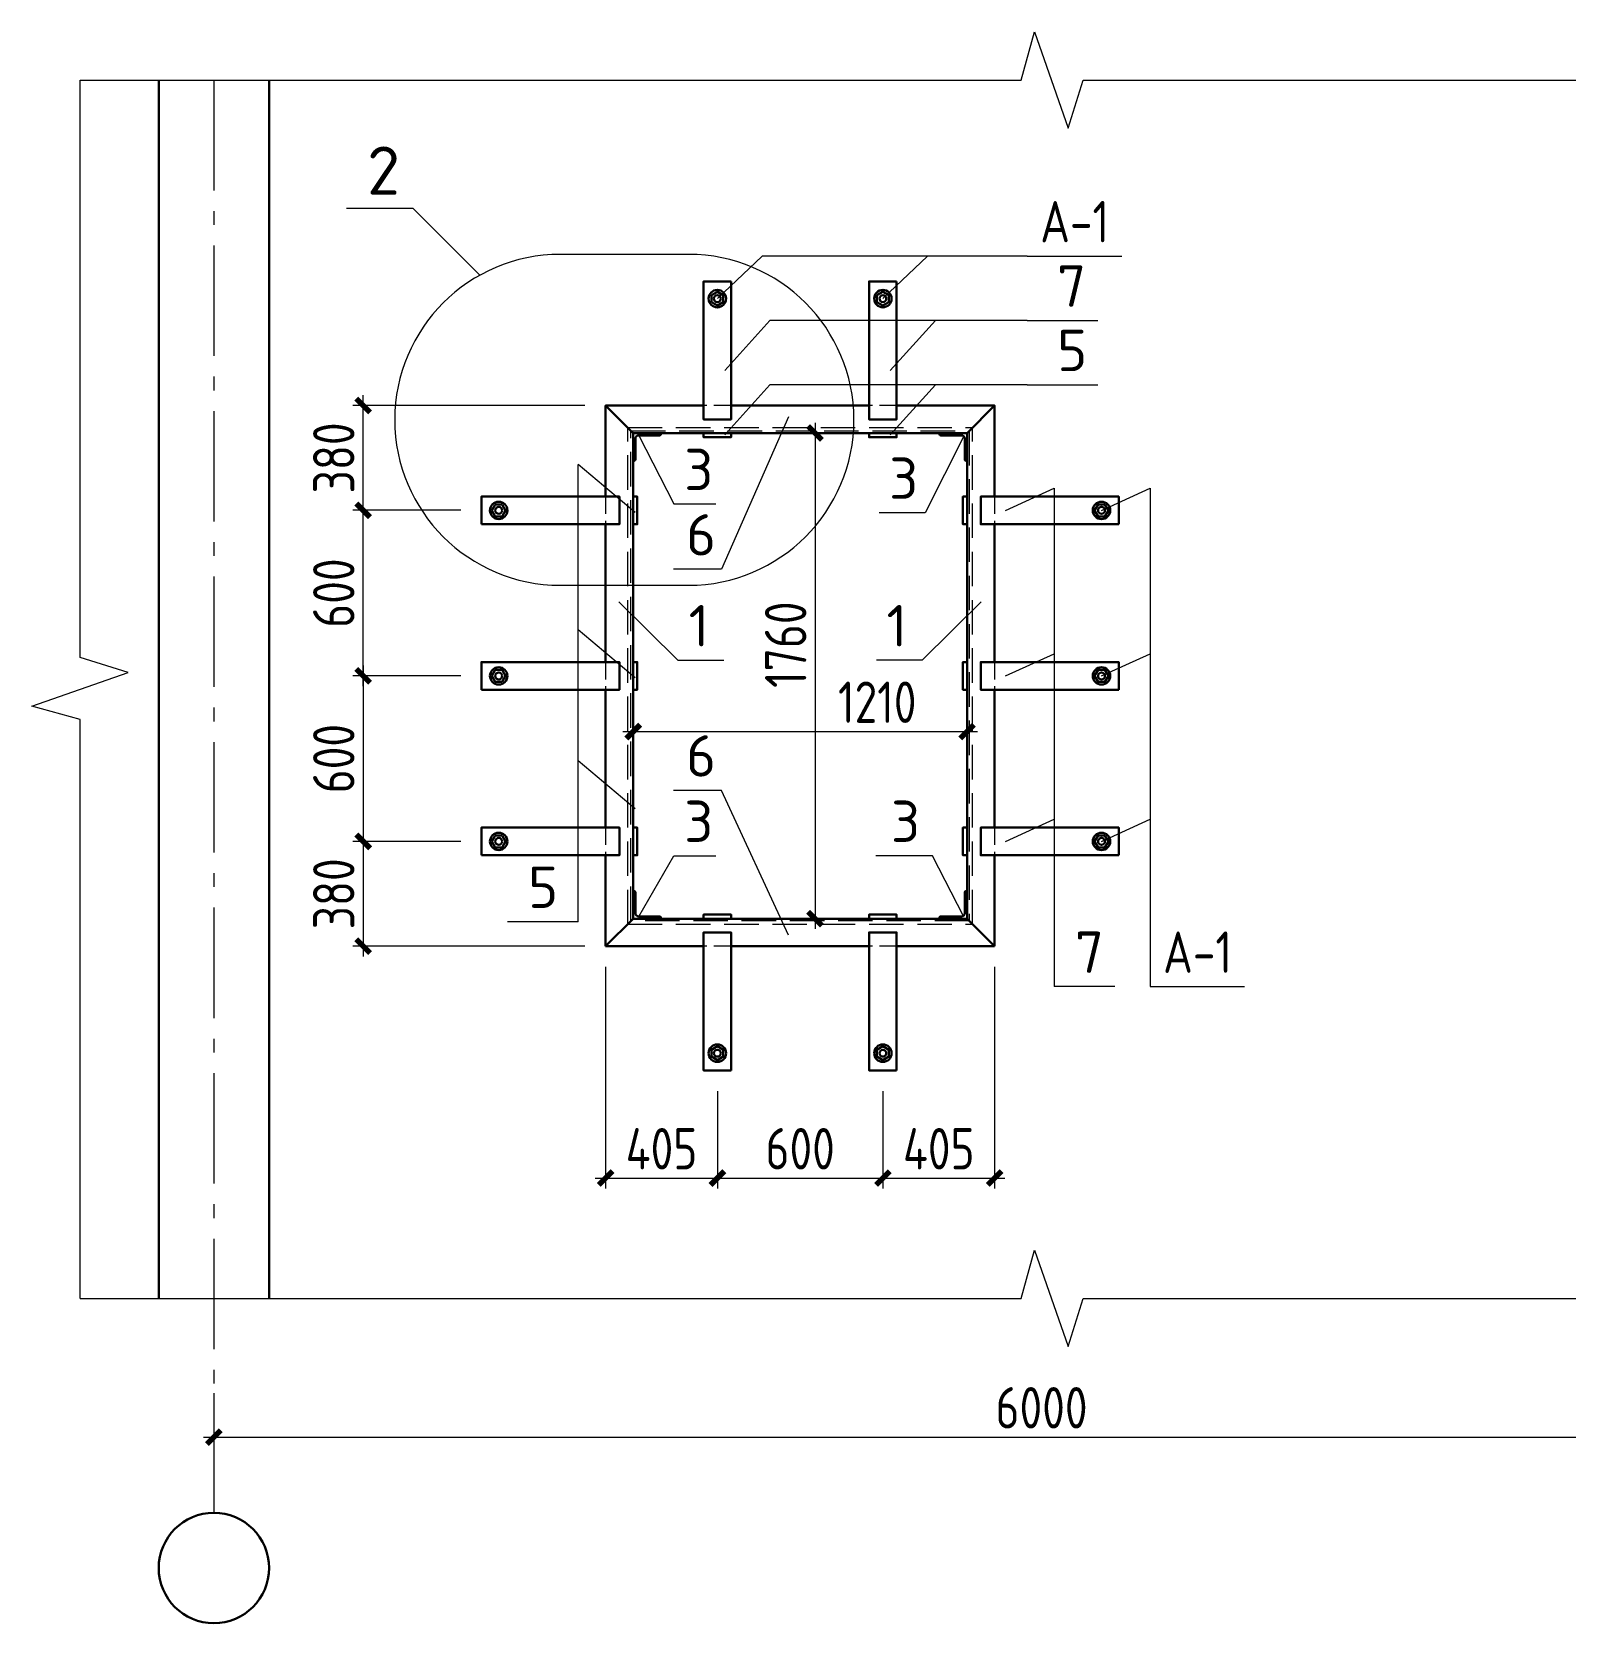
# Model space of a CAD drawing. Extents: x -965262 to 1142518, y -357520 to 71675.
# Drawn here: x 1124544 to 1135660, y -231480 to -219943 of the extents above; entities that cross this region are included whole.
import ezdxf

# ---------------------------------------------------------------- set-up
doc = ezdxf.new("R2010")
doc.units = 0
doc.header["$LTSCALE"] = 10
doc.linetypes.add('GOST2.303 4', pattern=[7, 5, -2, 0])
doc.linetypes.add('GOST2.303 6', pattern=[12, 8, -1.5, 1, -1.5])
doc.layers.get('0').update_dxf_attribs({"linetype": 'CONTINUOUS', "lineweight": 30})
doc.layers.get('Defpoints').update_dxf_attribs({"linetype": 'CONTINUOUS'})
doc.styles.add('GOST 2.304', font='isocpeur.ttf', dxfattribs={"width": 0.75, "height": 250})
doc.styles.add('ГОСТ 2м', font='isocpeur.ttf', dxfattribs={"width": 0.8, "height": 250})
doc.dimstyles.new('Копия ГОСТ 2м', dxfattribs={"dimtxt": 250, "dimasz": 100, "dimexe": 75, "dimexo": 150, "dimgap": 62.5, "dimtad": 1, "dimdec": 0, "dimlfac": 0.5, "dimtxsty": 'ГОСТ 2м', "dimblk": 'ARCHTICK', "dimcen": 150, "dimdle": 75, "dimclrd": 256, "dimclre": 256, "dimclrt": 256, "dimadec": 0, "dimazin": 0, "dimtfac": 1, "dimtdec": 0, "dimtmove": 0, "dimatfit": 3, "dimldrblk": 'OBLIQUE', "dimfxl": 1, "dimlwd": 15, "dimlwe": 15, "dimarcsym": 0})

# ---------------------------------------------------------------- blocks, each defined once
blk = doc.blocks.new('_ArchTick')
at = {"color": 0, "linetype": 'ByBlock', "lineweight": 0, "const_width": 0.4}
blk.add_lwpolyline([(-0.5, -0.5), (0.5, 0.5)], dxfattribs=at)
blk = doc.blocks.new('*D2459')
at = {"lineweight": 15, "transparency": 16777216}
for p, q in [((1128904, -225512), (1128904, -224941)), ((1131324, -225512), (1131324, -224941)), ((1128829, -225016), (1131399, -225016))]:
    blk.add_line(p, q, dxfattribs=at)
at = {"layer": 'Defpoints', "color": 0, "lineweight": 50, "transparency": 16777216}
for p in [(1131324, -225016), (1128904, -225662), (1131324, -225662)]:
    blk.add_point(p, dxfattribs=at)
at = {"lineweight": 15, "transparency": 16777216, "xscale": 100, "yscale": 100, "zscale": 100, "rotation": 180}
blk.add_blockref('_ArchTick', (1128904, -225016), dxfattribs=at)
at = {"lineweight": 15, "transparency": 16777216, "xscale": 100, "yscale": 100, "zscale": 100}
blk.add_blockref('_ArchTick', (1131324, -225016), dxfattribs=at)
at = {"lineweight": 15, "transparency": 16777216, "insert": (1130673, -224803), "char_height": 250, "attachment_point": 5, "style": 'ГОСТ 2м'}
blk.add_mtext('{\\H1.2x;1210}', dxfattribs=at)
blk = doc.blocks.new('_Oblique')
at = {"color": 0, "linetype": 'ByBlock', "lineweight": -2}
blk.add_line((-0.5, -0.5), (0.5, 0.5), dxfattribs=at)
blk = doc.blocks.new('*D2460')
at = {"lineweight": 15, "transparency": 16777216}
for p, q in [((1126946, -224687), (1126946, -223337)), ((1127654, -223412), (1126871, -223412)), ((1127654, -224612), (1126871, -224612))]:
    blk.add_line(p, q, dxfattribs=at)
at = {"layer": 'Defpoints', "color": 0, "lineweight": 50, "transparency": 16777216}
for p in [(1126946, -223412), (1127804, -223412), (1127804, -224612)]:
    blk.add_point(p, dxfattribs=at)
at = {"lineweight": 15, "transparency": 16777216, "xscale": 100, "yscale": 100, "zscale": 100}
for p, rotation in [((1126946, -223412), 90), ((1126946, -224612), 270)]:
    blk.add_blockref('_ArchTick', p, dxfattribs=dict(at, rotation=rotation))
at = {"lineweight": 15, "transparency": 16777216, "insert": (1126733, -224012), "char_height": 250, "attachment_point": 5, "rotation": 90, "style": 'ГОСТ 2м'}
blk.add_mtext('{\\H1.2x;600}', dxfattribs=at)
blk = doc.blocks.new('*D2442')
at = {"lineweight": 15, "transparency": 16777216}
for p, q in [((1125864, -229813), (1125864, -230206)), ((1137864, -229813), (1137864, -230206)), ((1125789, -230131), (1137939, -230131))]:
    blk.add_line(p, q, dxfattribs=at)
at = {"layer": 'Defpoints', "color": 0, "lineweight": 50, "transparency": 16777216}
for p in [(1125864, -229663), (1137864, -229663), (1137864, -230131)]:
    blk.add_point(p, dxfattribs=at)
at = {"lineweight": 15, "transparency": 16777216, "xscale": 100, "yscale": 100, "zscale": 100, "rotation": 180}
blk.add_blockref('_ArchTick', (1125864, -230131), dxfattribs=at)
at = {"lineweight": 15, "transparency": 16777216, "xscale": 100, "yscale": 100, "zscale": 100}
blk.add_blockref('_ArchTick', (1137864, -230131), dxfattribs=at)
at = {"lineweight": 15, "transparency": 16777216, "insert": (1131864, -229918), "char_height": 250, "attachment_point": 5, "style": 'ГОСТ 2м'}
blk.add_mtext('{\\H1.2x;6000}', dxfattribs=at)
blk = doc.blocks.new('*D2443')
at = {"lineweight": 15, "transparency": 16777216}
for p, q in [((1126946, -224537), (1126946, -225887)), ((1127654, -224612), (1126871, -224612)), ((1127654, -225812), (1126871, -225812))]:
    blk.add_line(p, q, dxfattribs=at)
at = {"layer": 'Defpoints', "color": 0, "lineweight": 50, "transparency": 16777216}
for p in [(1127804, -224612), (1126946, -225812), (1127804, -225812)]:
    blk.add_point(p, dxfattribs=at)
at = {"lineweight": 15, "transparency": 16777216, "xscale": 100, "yscale": 100, "zscale": 100}
for p, rotation in [((1126946, -224612), 90), ((1126946, -225812), 270)]:
    blk.add_blockref('_ArchTick', p, dxfattribs=dict(at, rotation=rotation))
at = {"lineweight": 15, "transparency": 16777216, "insert": (1126733, -225212), "char_height": 250, "attachment_point": 5, "rotation": 90, "style": 'ГОСТ 2м'}
blk.add_mtext('{\\H1.2x;600}', dxfattribs=at)
blk = doc.blocks.new('*D2444')
at = {"lineweight": 15, "transparency": 16777216}
for p, q in [((1126946, -225737), (1126946, -226647)), ((1127654, -225812), (1126871, -225812)), ((1128554, -226572), (1126871, -226572))]:
    blk.add_line(p, q, dxfattribs=at)
at = {"layer": 'Defpoints', "color": 0, "lineweight": 50, "transparency": 16777216}
for p in [(1127804, -225812), (1126946, -226572), (1128704, -226572)]:
    blk.add_point(p, dxfattribs=at)
at = {"lineweight": 15, "transparency": 16777216, "xscale": 100, "yscale": 100, "zscale": 100}
for p, rotation in [((1126946, -225812), 90), ((1126946, -226572), 270)]:
    blk.add_blockref('_ArchTick', p, dxfattribs=dict(at, rotation=rotation))
at = {"lineweight": 15, "transparency": 16777216, "insert": (1126733, -226192), "char_height": 250, "attachment_point": 5, "rotation": 90, "style": 'ГОСТ 2м'}
blk.add_mtext('{\\H1.2x;380}', dxfattribs=at)
blk = doc.blocks.new('*D2445')
at = {"lineweight": 15, "transparency": 16777216}
for p, q in [((1130464, -222852), (1130147, -222852)), ((1130222, -222777), (1130222, -226447)), ((1130464, -226372), (1130147, -226372))]:
    blk.add_line(p, q, dxfattribs=at)
at = {"layer": 'Defpoints', "color": 0, "lineweight": 50, "transparency": 16777216}
for p in [(1130614, -222852), (1130222, -226372), (1130614, -226372)]:
    blk.add_point(p, dxfattribs=at)
at = {"lineweight": 15, "transparency": 16777216, "xscale": 100, "yscale": 100, "zscale": 100}
for p, rotation in [((1130222, -222852), 90), ((1130222, -226372), 270)]:
    blk.add_blockref('_ArchTick', p, dxfattribs=dict(at, rotation=rotation))
at = {"lineweight": 15, "transparency": 16777216, "insert": (1130009, -224386), "char_height": 250, "attachment_point": 5, "rotation": 90, "style": 'ГОСТ 2м'}
blk.add_mtext('{\\H1.2x;1760}', dxfattribs=at)
blk = doc.blocks.new('*D2446')
at = {"lineweight": 15, "transparency": 16777216}
for p, q in [((1128704, -226722), (1128704, -228328)), ((1129514, -227622), (1129514, -228328)), ((1128629, -228253), (1129589, -228253))]:
    blk.add_line(p, q, dxfattribs=at)
at = {"layer": 'Defpoints', "color": 0, "lineweight": 50, "transparency": 16777216}
for p in [(1128704, -226572), (1129514, -227472), (1129514, -228253)]:
    blk.add_point(p, dxfattribs=at)
at = {"lineweight": 15, "transparency": 16777216, "xscale": 100, "yscale": 100, "zscale": 100, "rotation": 180}
blk.add_blockref('_ArchTick', (1128704, -228253), dxfattribs=at)
at = {"lineweight": 15, "transparency": 16777216, "xscale": 100, "yscale": 100, "zscale": 100}
blk.add_blockref('_ArchTick', (1129514, -228253), dxfattribs=at)
at = {"lineweight": 15, "transparency": 16777216, "insert": (1129109, -228040), "char_height": 250, "attachment_point": 5, "style": 'ГОСТ 2м'}
blk.add_mtext('{\\H1.2x;405}', dxfattribs=at)
blk = doc.blocks.new('*D2447')
at = {"lineweight": 15, "transparency": 16777216}
for p, q in [((1129514, -227622), (1129514, -228328)), ((1130714, -227622), (1130714, -228328)), ((1129439, -228253), (1130789, -228253))]:
    blk.add_line(p, q, dxfattribs=at)
at = {"layer": 'Defpoints', "color": 0, "lineweight": 50, "transparency": 16777216}
for p in [(1129514, -227472), (1130714, -227472), (1130714, -228253)]:
    blk.add_point(p, dxfattribs=at)
at = {"lineweight": 15, "transparency": 16777216, "xscale": 100, "yscale": 100, "zscale": 100, "rotation": 180}
blk.add_blockref('_ArchTick', (1129514, -228253), dxfattribs=at)
at = {"lineweight": 15, "transparency": 16777216, "xscale": 100, "yscale": 100, "zscale": 100}
blk.add_blockref('_ArchTick', (1130714, -228253), dxfattribs=at)
at = {"lineweight": 15, "transparency": 16777216, "insert": (1130114, -228040), "char_height": 250, "attachment_point": 5, "style": 'ГОСТ 2м'}
blk.add_mtext('{\\H1.2x;600}', dxfattribs=at)
blk = doc.blocks.new('*D2448')
at = {"lineweight": 15, "transparency": 16777216}
for p, q in [((1131524, -226722), (1131524, -228328)), ((1130714, -227622), (1130714, -228328)), ((1130639, -228253), (1131599, -228253))]:
    blk.add_line(p, q, dxfattribs=at)
at = {"layer": 'Defpoints', "color": 0, "lineweight": 50, "transparency": 16777216}
for p in [(1131524, -226572), (1130714, -227472), (1131524, -228253)]:
    blk.add_point(p, dxfattribs=at)
at = {"lineweight": 15, "transparency": 16777216, "xscale": 100, "yscale": 100, "zscale": 100, "rotation": 180}
blk.add_blockref('_ArchTick', (1130714, -228253), dxfattribs=at)
at = {"lineweight": 15, "transparency": 16777216, "xscale": 100, "yscale": 100, "zscale": 100}
blk.add_blockref('_ArchTick', (1131524, -228253), dxfattribs=at)
at = {"lineweight": 15, "transparency": 16777216, "insert": (1131119, -228040), "char_height": 250, "attachment_point": 5, "style": 'ГОСТ 2м'}
blk.add_mtext('{\\H1.2x;405}', dxfattribs=at)
blk = doc.blocks.new('*D2449')
at = {"lineweight": 15, "transparency": 16777216}
for p, q in [((1126946, -223487), (1126946, -222577)), ((1128554, -222652), (1126871, -222652)), ((1127654, -223412), (1126871, -223412))]:
    blk.add_line(p, q, dxfattribs=at)
at = {"layer": 'Defpoints', "color": 0, "lineweight": 50, "transparency": 16777216}
for p in [(1126946, -222652), (1128704, -222652), (1127804, -223412)]:
    blk.add_point(p, dxfattribs=at)
at = {"lineweight": 15, "transparency": 16777216, "xscale": 100, "yscale": 100, "zscale": 100}
for p, rotation in [((1126946, -222652), 90), ((1126946, -223412), 270)]:
    blk.add_blockref('_ArchTick', p, dxfattribs=dict(at, rotation=rotation))
at = {"lineweight": 15, "transparency": 16777216, "insert": (1126733, -223032), "char_height": 250, "attachment_point": 5, "rotation": 90, "style": 'ГОСТ 2м'}
blk.add_mtext('{\\H1.2x;380}', dxfattribs=at)

msp = doc.modelspace()

# ---------------------------------------------------------------- linework, layer by layer
at = {"lineweight": 15}
for p, q in [((1127308, -221224.4, 9801.8), (1126824.2, -221224.4, 9801.8)), ((1127791.4, -221707.8, 9801.8), (1127308, -221224.4, 9801.8)), ((1129513.6, -221877.4, 9801.8), (1129838.4, -221569.3, 9801.8)), ((1131759.9, -221569.3, 9801.8), (1129838.4, -221569.3, 9801.8)), ((1130713.6, -221877.4, 9801.8), (1131038.4, -221569.3, 9801.8)), ((1131759.9, -221569.3, 9801.8), (1132445.1, -221569.3, 9801.8)), ((1129567.2, -222398.7, 9801.8), (1129895, -222036, 9801.8)), ((1131759.9, -222036, 9801.8), (1129895, -222036, 9801.8)), ((1130767.2, -222398.7, 9801.8), (1131095, -222036, 9801.8)), ((1131759.9, -222036, 9801.8), (1132272.4, -222036, 9801.8)), ((1129567.2, -222865.4, 9801.8), (1129895, -222502.7, 9801.8)), ((1131759.9, -222502.7, 9801.8), (1129895, -222502.7, 9801.8)), ((1130767.2, -222865.4, 9801.8), (1131095, -222502.7, 9801.8)), ((1131759.9, -222502.7, 9801.8), (1132272.4, -222502.7, 9801.8)), ((1130030.1, -222733.9, 9801.8), (1129544, -223839.6, 9801.8)), ((1128943.6, -222868.4, 9801.8), (1129199.1, -223365.4, 9801.8)), ((1131300.6, -222875.4, 9801.8), (1131021, -223429.3, 9801.8)), ((1128503.8, -226394.4, 9801.8), (1128503.8, -223078.8, 9801.8)), ((1128918.6, -223427.2, 9801.8), (1128503.8, -223078.8, 9801.8)), ((1131603.6, -223412.4, 9801.8), (1131955.9, -223251.8, 9801.8)), ((1131955.9, -223251.8, 9801.8), (1131955.9, -226865.1, 9801.8)), ((1132298.6, -223412.4, 9801.8), (1132650.8, -223251.8, 9801.8)), ((1132650.8, -223251.8, 9801.8), (1132650.8, -226865.1, 9801.8)), ((1129199.1, -223365.4, 9801.8), (1129501.8, -223365.4, 9801.8)), ((1131021, -223429.3, 9801.8), (1130687.8, -223429.3, 9801.8)), ((1129544, -223839.6, 9801.8), (1129194.7, -223839.6, 9801.8)), ((1128799.9, -224075.8, 9801.8), (1129227.9, -224498.5, 9801.8)), ((1131427.2, -224075.8, 9801.8), (1130999.3, -224498.5, 9801.8)), ((1128918.6, -224627.2, 9801.8), (1128503.8, -224278.8, 9801.8)), ((1131603.6, -224612.4, 9801.8), (1131955.9, -224451.8, 9801.8)), ((1132298.6, -224612.4, 9801.8), (1132650.8, -224451.8, 9801.8)), ((1129227.9, -224498.5, 9801.8), (1129560, -224498.5, 9801.8)), ((1130999.3, -224498.5, 9801.8), (1130667.2, -224498.5, 9801.8)), ((1128918.6, -225577.2, 9801.8), (1128503.8, -225228.8, 9801.8)), ((1129544, -225442.4, 9801.8), (1129194.7, -225442.4, 9801.8)), ((1130030.1, -226490.8, 9801.8), (1129544, -225442.4, 9801.8)), ((1131603.6, -225812.4, 9801.8), (1131955.9, -225651.8, 9801.8)), ((1132298.6, -225812.4, 9801.8), (1132650.8, -225651.8, 9801.8)), ((1128943.6, -226356.4, 9801.8), (1129199.1, -225916.6, 9801.8)), ((1129199.1, -225916.6, 9801.8), (1129501.8, -225916.6, 9801.8)), ((1131074.3, -225916.6, 9801.8), (1130662.9, -225916.6, 9801.8)), ((1131300.6, -226359.6, 9801.8), (1131074.3, -225916.6, 9801.8)), ((1128503.8, -226394.4, 9801.8), (1127991.3, -226394.4, 9801.8)), ((1132396.5, -226865.1, 9801.8), (1131955.9, -226865.1, 9801.8)), ((1132650.8, -226865.1, 9801.8), (1133336, -226865.1, 9801.8))]:
    msp.add_line(p, q, dxfattribs=at)
at = {"color": 5, "lineweight": 15, "elevation": 9801.8}
for points in [[(1124893.3, -220292.5), (1131716.2, -220292.5), (1131813.2, -219943.2), (1132056.5, -220641.8), (1132165.2, -220292.5), (1138976.5, -220292.5)], [(1124893.3, -229125.5), (1124893.3, -224927.6), (1124543.9, -224830.6), (1125242.6, -224587.4), (1124893.3, -224478.7), (1124893.3, -220292.5)], [(1124893.3, -229125.5), (1131716.2, -229125.5), (1131813.2, -228776.2), (1132056.5, -229474.8), (1132165.2, -229125.5), (1138976.5, -229125.5)]]:
    msp.add_lwpolyline(points, dxfattribs=at)
at = {"elevation": 9801.8}
for points in [[(1125463.6, -220292.5), (1125463.6, -229125.5)], [(1126263.6, -220292.5), (1126263.6, -229125.5)]]:
    msp.add_lwpolyline(points, dxfattribs=at)
at = {"linetype": 'GOST2.303 6', "lineweight": 9, "ltscale": 10, "elevation": 9801.8}
msp.add_lwpolyline([(1125863.6, -220292.5), (1125863.6, -230679.5)], dxfattribs=at)
at = {"lineweight": 15, "elevation": 9801.8}
msp.add_lwpolyline([(1129304.5, -221556.5), (1128374.4, -221556.5, 1), (1128374.4, -223955.2), (1129304.5, -223955.2, 1)], format="xyb", close=True, dxfattribs=at)
at = {"color": 1, "lineweight": 30, "elevation": 9801.8}
for points in [[(1129613.6, -221752.4), (1129613.6, -222752.4), (1129413.6, -222752.4), (1129413.6, -221752.4)], [(1130813.6, -221752.4), (1130813.6, -222752.4), (1130613.6, -222752.4), (1130613.6, -221752.4)], [(1129413.6, -222852.4), (1129413.6, -222882.4), (1129613.6, -222882.4), (1129613.6, -222852.4)], [(1130613.6, -222852.4), (1130613.6, -222882.4), (1130813.6, -222882.4), (1130813.6, -222852.4)], [(1127803.6, -223512.4), (1128803.6, -223512.4), (1128803.6, -223312.4), (1127803.6, -223312.4)], [(1128903.6, -223512.4), (1128933.6, -223512.4), (1128933.6, -223312.4), (1128903.6, -223312.4)], [(1131323.6, -223512.4), (1131293.6, -223512.4), (1131293.6, -223312.4), (1131323.6, -223312.4)], [(1132423.6, -223512.4), (1131423.6, -223512.4), (1131423.6, -223312.4), (1132423.6, -223312.4)], [(1127803.6, -224712.4), (1128803.6, -224712.4), (1128803.6, -224512.4), (1127803.6, -224512.4)], [(1128903.6, -224712.4), (1128933.6, -224712.4), (1128933.6, -224512.4), (1128903.6, -224512.4)], [(1131323.6, -224712.4), (1131293.6, -224712.4), (1131293.6, -224512.4), (1131323.6, -224512.4)], [(1132423.6, -224712.4), (1131423.6, -224712.4), (1131423.6, -224512.4), (1132423.6, -224512.4)], [(1127803.6, -225912.4), (1128803.6, -225912.4), (1128803.6, -225712.4), (1127803.6, -225712.4)], [(1128903.6, -225912.4), (1128933.6, -225912.4), (1128933.6, -225712.4), (1128903.6, -225712.4)], [(1131323.6, -225912.4), (1131293.6, -225912.4), (1131293.6, -225712.4), (1131323.6, -225712.4)], [(1132423.6, -225912.4), (1131423.6, -225912.4), (1131423.6, -225712.4), (1132423.6, -225712.4)], [(1129413.6, -226372.4), (1129413.6, -226342.4), (1129613.6, -226342.4), (1129613.6, -226372.4)], [(1130613.6, -226372.4), (1130613.6, -226342.4), (1130813.6, -226342.4), (1130813.6, -226372.4)], [(1129613.6, -227472.4), (1129613.6, -226472.4), (1129413.6, -226472.4), (1129413.6, -227472.4)], [(1130813.6, -227472.4), (1130813.6, -226472.4), (1130613.6, -226472.4), (1130613.6, -227472.4)]]:
    msp.add_lwpolyline(points, close=True, dxfattribs=at)
at = {"color": 1, "elevation": 9801.8}
for points in [[(1129470.3, -221852.4), (1129513.6, -221827.4), (1129556.9, -221852.4), (1129556.9, -221902.4), (1129513.6, -221927.4), (1129470.3, -221902.4)], [(1130670.3, -221852.4), (1130713.6, -221827.4), (1130756.9, -221852.4), (1130756.9, -221902.4), (1130713.6, -221927.4), (1130670.3, -221902.4)], [(1127903.6, -223369), (1127878.6, -223412.4), (1127903.6, -223455.7), (1127953.6, -223455.7), (1127978.6, -223412.4), (1127953.6, -223369)], [(1132323.6, -223369), (1132348.6, -223412.4), (1132323.6, -223455.7), (1132273.6, -223455.7), (1132248.6, -223412.4), (1132273.6, -223369)], [(1127903.6, -224569), (1127878.6, -224612.4), (1127903.6, -224655.7), (1127953.6, -224655.7), (1127978.6, -224612.4), (1127953.6, -224569)], [(1132323.6, -224569), (1132348.6, -224612.4), (1132323.6, -224655.7), (1132273.6, -224655.7), (1132248.6, -224612.4), (1132273.6, -224569)], [(1127903.6, -225769), (1127878.6, -225812.4), (1127903.6, -225855.7), (1127953.6, -225855.7), (1127978.6, -225812.4), (1127953.6, -225769)], [(1132323.6, -225769), (1132348.6, -225812.4), (1132323.6, -225855.7), (1132273.6, -225855.7), (1132248.6, -225812.4), (1132273.6, -225769)], [(1129470.3, -227372.4), (1129513.6, -227397.4), (1129556.9, -227372.4), (1129556.9, -227322.4), (1129513.6, -227297.4), (1129470.3, -227322.4)], [(1130670.3, -227372.4), (1130713.6, -227397.4), (1130756.9, -227372.4), (1130756.9, -227322.4), (1130713.6, -227297.4), (1130670.3, -227322.4)]]:
    msp.add_lwpolyline(points, close=True, dxfattribs=at)
at = {"color": 1, "lineweight": 30, "elevation": 9801.8}
for points in [[(1129413.6, -222652.4), (1128703.6, -222652.4), (1128703.6, -223312.4)], [(1128903.6, -222852.4), (1128703.6, -222652.4)], [(1130613.6, -222652.4), (1129613.6, -222652.4)], [(1131523.6, -223312.4), (1131523.6, -222652.4), (1130813.6, -222652.4)], [(1131323.6, -222852.4), (1131523.6, -222652.4)], [(1128903.6, -226372.4), (1128903.6, -222852.4), (1131323.6, -222852.4), (1131323.6, -226372.4)], [(1128703.6, -223512.4), (1128703.6, -224512.4)], [(1131523.6, -224512.4), (1131523.6, -223512.4)], [(1128703.6, -224712.4), (1128703.6, -225712.4)], [(1131523.6, -225712.4), (1131523.6, -224712.4)], [(1128703.6, -225912.4), (1128703.6, -226572.4)], [(1131523.6, -226572.4), (1131523.6, -225912.4)], [(1128703.6, -226182.4), (1128703.6, -226572.4)], [(1131523.6, -226572.4), (1131523.6, -226182.4)], [(1128903.6, -226372.4), (1128703.6, -226572.4)], [(1131323.6, -226372.4), (1128903.6, -226372.4)], [(1131323.6, -226372.4), (1131523.6, -226572.4)], [(1129413.6, -226572.4), (1128703.6, -226572.4)], [(1130613.6, -226572.4), (1129613.6, -226572.4)], [(1131523.6, -226572.4), (1130813.6, -226572.4)]]:
    msp.add_lwpolyline(points, dxfattribs=at)
at = {"color": 1, "linetype": 'GOST2.303 4', "lineweight": 15, "ltscale": 2.5, "elevation": 9801.8}
for points in [[(1129613.6, -222652.4), (1129413.6, -222652.4)], [(1130813.6, -222652.4), (1130613.6, -222652.4)], [(1128703.6, -223312.4), (1128703.6, -223512.4)], [(1131523.6, -223312.4), (1131523.6, -223512.4)], [(1128703.6, -224512.4), (1128703.6, -224712.4)], [(1131523.6, -224512.4), (1131523.6, -224712.4)], [(1128703.6, -225712.4), (1128703.6, -225912.4)], [(1131523.6, -225712.4), (1131523.6, -225912.4)], [(1129613.6, -226572.4), (1129413.6, -226572.4)], [(1130813.6, -226572.4), (1130613.6, -226572.4)]]:
    msp.add_lwpolyline(points, dxfattribs=at)
at = {"color": 1, "linetype": 'GOST2.303 4', "ltscale": 0.1, "elevation": 9801.8}
for points in [[(1131363.6, -222652.4), (1131163.6, -222652.4)], [(1128703.6, -225462.4), (1128703.6, -225662.4)], [(1131523.6, -225962.4), (1131523.6, -226162.4)]]:
    msp.add_lwpolyline(points, dxfattribs=at)
at = {"linetype": 'GOST2.303 4', "lineweight": 15, "ltscale": 5, "elevation": 9801.8}
for points in [[(1128863.6, -226412.4), (1128863.6, -222812.4)], [(1128863.6, -222812.4), (1131363.6, -222812.4)], [(1131363.6, -226412.4), (1131363.6, -222812.4)], [(1128863.6, -226412.4), (1131363.6, -226412.4)]]:
    msp.add_lwpolyline(points, dxfattribs=at)
at = {"color": 1, "linetype": 'GOST2.303 4', "lineweight": 15, "ltscale": 5, "elevation": 9801.8}
for points in [[(1128887.6, -226388.4), (1128887.6, -222836.4), (1131339.6, -222836.4), (1131339.6, -226388.4)], [(1131339.6, -226388.4), (1128887.6, -226388.4)]]:
    msp.add_lwpolyline(points, dxfattribs=at)
at = {"color": 1, "lineweight": 30, "elevation": 9801.8}
for points in [[(1128903.6, -222852.4), (1129103.6, -222852.4), (1129103.6, -222860.4, -0.4142136), (1129095.6, -222868.4), (1128943.6, -222868.4, 0.4142136), (1128919.6, -222892.4), (1128919.6, -223044.4, -0.4142136), (1128911.6, -223052.4), (1128903.6, -223052.4)], [(1131323.6, -222852.4), (1131123.6, -222852.4), (1131123.6, -222860.4, 0.4142136), (1131131.6, -222868.4), (1131283.6, -222868.4, -0.4142136), (1131307.6, -222892.4), (1131307.6, -223044.4, 0.4142136), (1131315.6, -223052.4), (1131323.6, -223052.4)], [(1128903.6, -226372.4), (1129103.6, -226372.4), (1129103.6, -226364.4, 0.4142136), (1129095.6, -226356.4), (1128943.6, -226356.4, -0.4142136), (1128919.6, -226332.4), (1128919.6, -226180.4, 0.4142136), (1128911.6, -226172.4), (1128903.6, -226172.4)], [(1131323.6, -226372.4), (1131123.6, -226372.4), (1131123.6, -226364.4, -0.4142136), (1131131.6, -226356.4), (1131283.6, -226356.4, 0.4142136), (1131307.6, -226332.4), (1131307.6, -226180.4, -0.4142136), (1131315.6, -226172.4), (1131323.6, -226172.4)]]:
    msp.add_lwpolyline(points, format="xyb", close=True, dxfattribs=at)
at = {"color": 1}
for centre, radius in [((1129513.6, -221877.4, 9801.8), 63.1), ((1130713.6, -221877.4, 9801.8), 63.1), ((1129513.6, -221877.4, 9801.8), 25), ((1130713.6, -221877.4, 9801.8), 25), ((1127928.6, -223412.4, 9801.8), 63.1), ((1127928.6, -223412.4, 9801.8), 25), ((1132298.6, -223412.4, 9801.8), 63.1), ((1132298.6, -223412.4, 9801.8), 25), ((1127928.6, -224612.4, 9801.8), 63.1), ((1127928.6, -224612.4, 9801.8), 25), ((1132298.6, -224612.4, 9801.8), 63.1), ((1132298.6, -224612.4, 9801.8), 25), ((1127928.6, -225812.4, 9801.8), 63.1), ((1132298.6, -225812.4, 9801.8), 63.1), ((1127928.6, -225812.4, 9801.8), 25), ((1132298.6, -225812.4, 9801.8), 25), ((1129513.6, -227347.4, 9801.8), 63.1), ((1129513.6, -227347.4, 9801.8), 25), ((1130713.6, -227347.4, 9801.8), 63.1), ((1130713.6, -227347.4, 9801.8), 25)]:
    msp.add_circle(centre, radius, dxfattribs=at)
msp.add_circle((1125863.6, -231079.5, 9801.8), 400)

# ---------------------------------------------------------------- texts
at = {"lineweight": 15, "style": 'GOST 2.304'}
for s, height, p in [('2', 350, (1126974.2, -221124.4, 9801.8)), ('7', 300, (1131976.9, -221936, 9801.8)), ('5', 300, (1131976.9, -222402.7, 9801.8)), ('3', 300, (1129273.1, -223265.4, 9801.8)), ('3', 300, (1130758.9, -223329.3, 9801.8)), ('6', 300, (1129287.1, -223739.6, 9801.8)), ('1', 300, (1129305.2, -224398.5, 9801.8)), ('1', 300, (1130740.2, -224398.5, 9801.8)), ('6', 300, (1129287.1, -225342.4, 9801.8)), ('3', 300, (1129273.1, -225816.6, 9801.8)), ('3', 300, (1130772.4, -225816.6, 9801.8)), ('5', 300, (1128141.3, -226294.4, 9801.8)), ('7', 300, (1132105.9, -226765.1, 9801.8))]:
    msp.add_text(s, height=height, dxfattribs=at).set_placement(p)
at = {"lineweight": 15, "style": 'GOST 2.304', "width": 0.8}
for p in [(1131854.3, -221469.3, 9801.8), (1132745.2, -226765.1, 9801.8)]:
    msp.add_text('A-1', height=300, dxfattribs=at).set_placement(p)

# ---------------------------------------------------------------- dimensions: what is measured, and where the dimension line sits
at = {"lineweight": 15}
for base, p1, p2, picture, middle in [((1126945.6, -222652.4, 9801.8), (1127803.6, -223412.4, 9801.8), (1128703.6, -222652.4, 9801.8), '*D2449', (1126733.1, -223032.4, 9801.8)), ((1126945.6, -223412.4, 9801.8), (1127803.6, -224612.4, 9801.8), (1127803.6, -223412.4, 9801.8), '*D2460', (1126733.1, -224012.4, 9801.8)), ((1126945.6, -225812.4, 9801.8), (1127803.6, -224612.4, 9801.8), (1127803.6, -225812.4, 9801.8), '*D2443', (1126733.1, -225212.4, 9801.8)), ((1126945.6, -226572.4, 9801.8), (1127803.6, -225812.4, 9801.8), (1128703.6, -226572.4, 9801.8), '*D2444', (1126733.1, -226192.4, 9801.8))]:
    dim = msp.add_linear_dim(base=base, p1=p1, p2=p2, angle=90, text='{\\H1.2x;<>}', dimstyle='Копия ГОСТ 2м', dxfattribs=at)
    dim.commit()
    dim.dimension.update_dxf_attribs({"geometry": picture, "text_midpoint": middle})
dim = msp.add_linear_dim(base=(1130221.9, -226372.4, 9801.8), p1=(1130613.6, -222852.4, 9801.8), p2=(1130613.6, -226372.4, 9801.8), angle=90, text='{\\H1.2x;<>}', dimstyle='Копия ГОСТ 2м', dxfattribs=at)
dim.commit()
dim.dimension.update_dxf_attribs({"geometry": '*D2445', "text_midpoint": (1130221.9, -224386.5, 9801.8), "dimtype": 160})
dim = msp.add_linear_dim(base=(1131323.6, -225015.8, 9801.8), p1=(1128903.6, -225662.4, 9801.8), p2=(1131323.6, -225662.4, 9801.8), text='{\\H1.2x;<>}', dimstyle='Копия ГОСТ 2м', dxfattribs=at)
dim.commit()
dim.dimension.update_dxf_attribs({"geometry": '*D2459', "text_midpoint": (1130672.5, -225015.8, 9801.8), "dimtype": 160})
for base, p1, p2, picture, middle in [((1129513.6, -228252.6, 9801.8), (1128703.6, -226572.4, 9801.8), (1129513.6, -227472.4, 9801.8), '*D2446', (1129108.6, -228040.1, 9801.8)), ((1131523.6, -228252.6, 9801.8), (1130713.6, -227472.4, 9801.8), (1131523.6, -226572.4, 9801.8), '*D2448', (1131118.6, -228040.1, 9801.8)), ((1130713.6, -228252.6, 9801.8), (1129513.6, -227472.4, 9801.8), (1130713.6, -227472.4, 9801.8), '*D2447', (1130113.6, -228040.1, 9801.8)), ((1137863.6, -230130.8, 9801.8), (1125863.6, -229663.3, 9801.8), (1137863.6, -229663.3, 9801.8), '*D2442', (1131863.6, -229918.3, 9801.8))]:
    dim = msp.add_linear_dim(base=base, p1=p1, p2=p2, text='{\\H1.2x;<>}', dimstyle='Копия ГОСТ 2м', dxfattribs=at)
    dim.commit()
    dim.dimension.update_dxf_attribs({"geometry": picture, "text_midpoint": middle})

doc.saveas('drawing.dxf')
